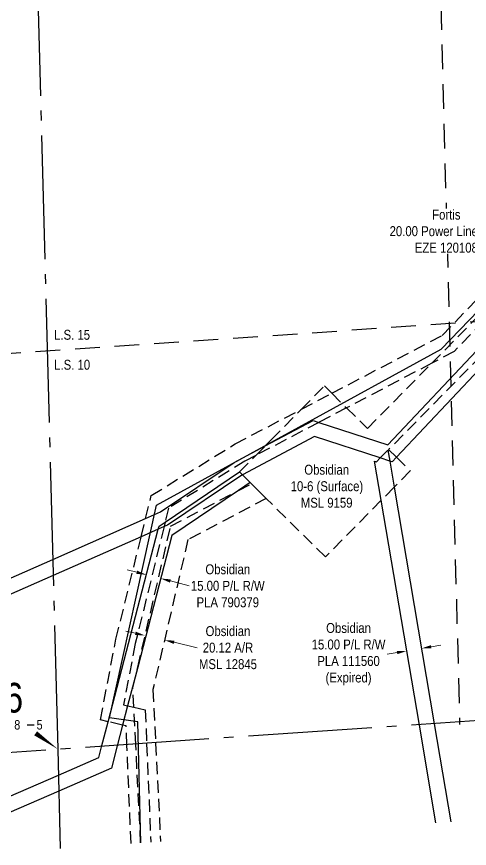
# Model space of a CAD drawing. Extents: x 624075 to 630566, y 5837004 to 5843820.
# Drawn here: x 625038 to 625495, y 5837785 to 5838624 of the extents above; entities that cross this region are included whole.
import ezdxf
from ezdxf.enums import TextEntityAlignment as Align

# ---------------------------------------------------------------- set-up
doc = ezdxf.new("R2010")
doc.units = 0
doc.header["$LTSCALE"] = 5
doc.header["$PDSIZE"] = 0.5
for name, pattern in [('foc-ACCESSROAD', [3.75, 2.5, -1.25]), ('foc-FLOWLINE', [3.75, 2.5, -1.25]), ('foc-LSD', [8, 5, -3]), ('foc-QUARTERLINE', [33, 25, -3, 2, -3])]:
    doc.linetypes.add(name, pattern=pattern)
doc.layers.get('Defpoints').update_dxf_attribs({"color": 9})
for name, color, linetype in [('10', 1, 'Continuous'), ('9', 3, 'Continuous'), ('AS-POWER', 104, 'foc-POWER'), ('C-AR', 13, 'foc-ACCESSROAD'), ('C-RW', 13, 'Continuous'), ('C-WS', 13, 'foc-ACCESSROAD'), ('C-WS-S', 13, 'Continuous'), ('F-EZE', 190, 'foc-FLOWLINE'), ('L-SECLBL', 7, 'Continuous'), ('L-SECQ', 8, 'foc-QUARTERLINE'), ('L-SECTION-LSD', 7, 'foc-LSD')]:
    doc.layers.add(name, color=color, linetype=linetype)
for name, color, linetype, lineweight in [('C-RW-T', 13, 'Continuous', 9), ('C-WS-T', 13, 'Continuous', 9), ('F-EZE-T', 190, 'Continuous', 9)]:
    doc.layers.add(name, color=color, linetype=linetype, lineweight=lineweight)
doc.styles.add('100L', font='ARIALN.TTF', dxfattribs={"height": 11})
doc.styles.add('80CG', font='ARIALN.TTF', dxfattribs={"height": 10})
doc.styles.add('80L', font='ARIALN.TTF', dxfattribs={"height": 10})
doc.styles.add('foc-LtypeFont', font='ARIALN.TTF', dxfattribs={"height": 7.35})
doc.styles.add('SIMPLEX', font='ARIALN.TTF')
doc.linetypes.add('foc-POWER', pattern='A,6,-1,["P",foc-LtypeFont,S=0.2,R=0,X=-0.625,Y=-0.75],-1.24,4', length=12.24)
doc.dimstyles.new('Compass 5 000', dxfattribs={"dimscale": 5, "dimtxt": 9, "dimasz": 2, "dimexe": 0.2, "dimexo": 0.0625, "dimgap": 0.5, "dimtad": 0, "dimtih": 1, "dimtoh": 1, "dimzin": 0, "dimdsep": 46, "dimtxsty": '80CG', "dimcen": 0.1, "dimse1": 1, "dimse2": 1, "dimclrd": 256, "dimclrt": 256, "dimaunit": 1, "dimadec": 4, "dimazin": 0, "dimtfac": 0.06, "dimtofl": 0, "dimtmove": 0, "dimatfit": 1, "dimfxl": 0.2, "dimtolj": 1, "dimtzin": 0, "dimlwd": -1, "dimarcsym": 0})

# ---------------------------------------------------------------- blocks, each defined once
blk = doc.blocks.new('*D36')
at = {"layer": 'C-RW-T', "transparency": 16777216}
for p, q in [((625456.23, 5837988.04), (625466.09, 5837989.71)), ((625421.73, 5837982.19), (625411.87, 5837980.52))]:
    blk.add_line(p, q, dxfattribs=at)
for points in [[(625421.45, 5837983.83), (625422, 5837980.54), (625431.59, 5837983.86)], [(625455.95, 5837989.68), (625456.51, 5837986.39), (625446.37, 5837986.37)]]:
    blk.add_solid(points, dxfattribs=at)
at = {"layer": 'Defpoints', "color": 0, "transparency": 16777216}
for p in [(625429.87, 5837993.98), (625444.66, 5837996.48), (625446.37, 5837986.37)]:
    blk.add_point(p, dxfattribs=at)
at = {"layer": 'C-RW-T', "transparency": 16777216, "insert": (625372.78, 5837980.52), "char_height": 10, "attachment_point": 5, "style": '80CG'}
blk.add_mtext('\\A1;Obsidian\\P15.00 P/L R/W\\PPLA 111560\\P(Expired)', dxfattribs=at)
blk = doc.blocks.new('*D50')
at = {"layer": 'Defpoints', "color": 0, "transparency": 16777216}
for p in [(625571.83, 5838410.59), (625586.2, 5838396.7), (625555.49, 5838393.67)]:
    blk.add_point(p, dxfattribs=at)
at = {"layer": 'F-EZE-T', "transparency": 16777216}
for p, q in [((625541.1, 5838407.57), (625531.1, 5838407.57)), ((625548.29, 5838400.62), (625541.1, 5838407.57)), ((625577.05, 5838372.83), (625584.24, 5838365.89))]:
    blk.add_line(p, q, dxfattribs=at)
for points in [[(625549.45, 5838401.82), (625547.14, 5838399.42), (625555.49, 5838393.67)], [(625578.21, 5838374.03), (625575.89, 5838371.64), (625569.86, 5838379.78)]]:
    blk.add_solid(points, dxfattribs=at)
at = {"layer": 'F-EZE-T', "transparency": 16777216, "insert": (625471.51, 5838407.57), "char_height": 10, "attachment_point": 5, "style": '80CG', "bg_fill": 3, "box_fill_scale": 1.1, "bg_fill_color": 256, "bg_fill_true_color": 13158600, "bg_fill_transparency": 0}
blk.add_mtext('\\A1;Fortis\\P20.00 Power Line R/W\\PEZE 120108', dxfattribs=at)
blk = doc.blocks.new('*D51')
at = {"layer": 'C-WS-T', "transparency": 16777216}
for p, q in [((625157.61, 5838001.67), (625147.87, 5838003.94)), ((625196.69, 5837992.54), (625219.9, 5837987.12))]:
    blk.add_line(p, q, dxfattribs=at)
for points in [[(625157.99, 5838003.29), (625157.23, 5838000.04), (625167.35, 5837999.39)], [(625197.07, 5837994.17), (625196.31, 5837990.92), (625186.95, 5837994.82)]]:
    blk.add_solid(points, dxfattribs=at)
at = {"layer": 'Defpoints', "color": 0, "transparency": 16777216}
for p in [(625170.08, 5838011.12), (625189.69, 5838006.54), (625186.95, 5837994.82)]:
    blk.add_point(p, dxfattribs=at)
at = {"layer": 'C-WS-T', "transparency": 16777216, "insert": (625251.03, 5837987.12), "char_height": 10, "attachment_point": 5, "style": '80CG'}
blk.add_mtext('\\A1;Obsidian \\P20.12 A/R \\PMSL 12845', dxfattribs=at)
blk = doc.blocks.new('*D52')
at = {"layer": 'C-WS-T', "transparency": 16777216}
for p, q in [((625158.96, 5838063.26), (625149.29, 5838065.78)), ((625192.85, 5838054.45), (625211.76, 5838049.53))]:
    blk.add_line(p, q, dxfattribs=at)
for points in [[(625159.38, 5838064.87), (625158.55, 5838061.65), (625168.64, 5838060.74)], [(625193.27, 5838056.06), (625192.43, 5838052.84), (625183.17, 5838056.97)]]:
    blk.add_solid(points, dxfattribs=at)
at = {"layer": 'Defpoints', "color": 0, "transparency": 16777216}
for p in [(625168.01, 5838058.31), (625182.54, 5838054.54), (625183.17, 5838056.97)]:
    blk.add_point(p, dxfattribs=at)
at = {"layer": 'C-WS-T', "transparency": 16777216, "insert": (625250.85, 5838049.53), "char_height": 10, "attachment_point": 5, "style": '80CG'}
blk.add_mtext('\\A1;Obsidian\\P15.00 P/L R/W\\PPLA 790379', dxfattribs=at)
blk = doc.blocks.new('L-SECLBL')
at = {"layer": '9', "color": 7}
for p, q in [((-5.08, -27.83), (-12.29, -27.83)), ((20.7, -27.83), (13.5, -27.83))]:
    blk.add_line(p, q, dxfattribs=at)
at = {"layer": '10', "color": 2, "style": 'SIMPLEX'}
blk.add_attdef('SEC', text='', height=30, dxfattribs=at).set_placement((0, 0), align=Align.MIDDLE)
at = {"layer": '10', "color": 5, "style": '80L'}
blk.add_attdef('TWP', text='', height=9.5, dxfattribs=at).set_placement((-14.43, -27.37), align=Align.MIDDLE_RIGHT)
blk.add_attdef('RGE', text='', height=9.5, dxfattribs=at).set_placement((3.62, -27.37), align=Align.MIDDLE_CENTER)
blk.add_attdef('MER', text='', height=9.5, dxfattribs=at).set_placement((23.17, -27.37), align=Align.MIDDLE_LEFT)

msp = doc.modelspace()

# ---------------------------------------------------------------- linework, layer by layer
at = {"layer": 'AS-POWER', "flags": 128}
msp.add_lwpolyline([(625163.085, 5837790.069), (625159.962, 5837912.367), (625131.381, 5837916.319), (625178.873, 5838131.013), (625466.367, 5838288.498), (625776.954, 5838610.104), (625815.63, 5838596.931), (625843.132, 5838578.604), (625873.5, 5838538.227), (625923.921, 5838449.454), (625953.851, 5838370.975), (626001.64, 5838132.663), (626021.999, 5838104.041), (626098.235, 5838059.232), (626194.707, 5838036.341)], dxfattribs=at)
at = {"layer": 'C-AR'}
msp.add_lwpolyline([(625162.887, 5837790.055), (625157.922, 5837889.251), (625156.036, 5837926.927), (625155.046, 5837946.708), (625159.86, 5837967.327), (625193.11, 5838109.727), (625261.685, 5838145.806), (625274.678, 5838152.641), (625289.702, 5838137.801), (625210.62, 5838096.195), (625175.29, 5837944.888), (625178.006, 5837890.639), (625182.972, 5837791.427)], dxfattribs=at)
at = {"layer": 'C-RW'}
for points in [[(625871.548, 5838661.544), (625834.479, 5838617.974), (625829.685, 5838612.34), (625827.842, 5838610.387), (625823.799, 5838606.102), (625820.952, 5838603.084), (625808.879, 5838590.289), (625756.494, 5838534.771), (625421.157, 5838179.42), (625416.782, 5838174.785), (625414.294, 5838175.595), (625404.84, 5838178.671), (625338.327, 5838200.312), (625265.56, 5838161.663), (625264.883, 5838161.328), (625190.107, 5838110.958), (625186.45, 5838109.348), (625180.612, 5838106.776), (625163.377, 5838099.186), (625074.641, 5838060.106), (624975.74, 5838016.548)], [(624975.319, 5838032.754), (625074.219, 5838076.311), (625167.886, 5838117.563), (625182.836, 5838124.147), (625257.155, 5838174.208), (625288.739, 5838190.972), (625336.917, 5838216.545), (625342.885, 5838214.603), (625412.392, 5838191.988), (625793.568, 5838595.918), (625805.661, 5838608.735), (625808.486, 5838611.73), (625813.4, 5838616.937), (625818.511, 5838622.355), (625820.979, 5838625.255)], [(625460.988, 5837810.417), (625444.265, 5837909.054), (625405.808, 5838135.898), (625399.134, 5838175.269), (625400.905, 5838174.693), (625404.84, 5838178.671), (625412.465, 5838186.381), (625414.294, 5838175.595), (625418.795, 5838149.046), (625459.304, 5837910.095), (625476.029, 5837811.444)], [(624980.961, 5837815.754), (625079.881, 5837858.557), (625120.658, 5837876.201), (625123.432, 5837886.866), (625130.062, 5837912.364), (625180.612, 5838106.777), (625181.404, 5838109.825), (625187.589, 5838113.992), (625262.631, 5838164.54), (625265.561, 5838161.658), (625273.524, 5838153.78), (625261.685, 5838145.806), (625194.502, 5838100.551), (625159.86, 5837967.327), (625149.73, 5837928.367), (625144.699, 5837909.019), (625139.222, 5837887.958), (625133.34, 5837865.335), (625080.301, 5837842.385), (624981.381, 5837799.582)]]:
    msp.add_lwpolyline(points, dxfattribs=at)
at = {"layer": 'C-WS'}
msp.add_lwpolyline([(625638.59, 5838415.394), (625413.265, 5838187.212), (625421.157, 5838179.42), (625435.151, 5838165.606), (625418.795, 5838149.046), (625405.808, 5838135.898), (625349.424, 5838078.812), (625289.702, 5838137.801), (625274.678, 5838152.641), (625273.524, 5838153.78), (625265.56, 5838161.663), (625262.631, 5838164.54), (625279.036, 5838181.148), (625288.739, 5838190.972), (625294.851, 5838197.159), (625325.228, 5838227.914), (625348.357, 5838251.332), (625355.832, 5838243.95), (625370.758, 5838229.207), (625391.754, 5838208.469), (625456.749, 5838274.264), (625791.153, 5838612.832)], dxfattribs=at)
at = {"layer": 'F-EZE'}
for points in [[(625153.166, 5837789.391), (625148.995, 5837888.633), (625148.172, 5837908.225), (625144.699, 5837909.019), (625130.062, 5837912.364), (625122.325, 5837914.133), (625137.953, 5837995.581), (625163.377, 5838099.186), (625167.886, 5838117.563), (625173.575, 5838140.745), (625258.259, 5838192.826), (625325.228, 5838227.914), (625355.832, 5838243.95), (625467.244, 5838302.329), (625772.344, 5838618.144)], [(625782.569, 5838599.962), (625479.378, 5838286.122), (625456.749, 5838274.264), (625370.758, 5838229.207), (625342.885, 5838214.603), (625279.036, 5838181.148), (625268.143, 5838175.441), (625191.031, 5838128.016), (625187.589, 5838113.992), (625186.45, 5838109.348), (625157.485, 5837991.313), (625145.593, 5837929.313), (625149.73, 5837928.367), (625156.036, 5837926.927), (625167.501, 5837924.309), (625168.942, 5837890.013), (625173.114, 5837790.754)]]:
    msp.add_lwpolyline(points, dxfattribs=at)
at = {"layer": 'L-SECLBL', "flags": 128}
msp.add_lwpolyline([(625079.481, 5837884.556, 0, 5, 0), (625056.841, 5837900.668, 0, 0, 0)], format="xyseb", dxfattribs=at)
at = {"layer": 'L-SECQ'}
for p, q in [((625079.481, 5837884.556), (625058.317, 5838687.924)), ((625890.207, 5837939.932), (624973.434, 5837877.312)), ((625081.807, 5837784.517), (625079.481, 5837884.556))]:
    msp.add_line(p, q, dxfattribs=at)
at = {"layer": 'L-SECTION-LSD'}
msp.add_line((625879.81, 5838341.996), (624958.477, 5838278.979), dxfattribs=at)
at = {"layer": 'L-SECTION-LSD', "flags": 128}
msp.add_lwpolyline([(625463.865, 5838715.991), (625484.911, 5837909.699)], dxfattribs=at)

# ---------------------------------------------------------------- block references
at = {"layer": 'L-SECLBL', "color": 4}
msp.add_blockref('L-SECLBL', (625034.668, 5837936.623), dxfattribs=at).add_auto_attribs({'SEC': '6', 'TWP': '43', 'RGE': '8', 'MER': '5'})

# ---------------------------------------------------------------- texts
at = {"layer": 'C-WS-S', "insert": (625311.972, 5838171.802), "char_height": 10, "attachment_point": 1, "style": '80L'}
msp.add_mtext_dynamic_manual_height_columns('\\pi16.108;Obsidian\\P\\pi2.3764;10-6 (Surface)\\P\\pi12.598;MSL 9159', width=76.04877, gutter_width=50, heights=[0], dxfattribs=at)
at = {"layer": 'L-SECTION-LSD', "style": '100L'}
for s, p in [('L.S. 15', (625075.48, 5838298.02)), ('L.S. 10', (625075.567, 5838267.77))]:
    msp.add_text(s, height=9.9964, dxfattribs=at).set_placement(p)

# ---------------------------------------------------------------- dimensions: what is measured, and where the dimension line sits
at = {"layer": 'C-RW-T', "color": 1}
dim = msp.add_linear_dim(base=(625446.374, 5837986.366), p1=(625429.87, 5837993.975), p2=(625444.659, 5837996.483), angle=9.621933, text='Obsidian\\P15.00 P/L R/W\\PPLA 111560\\P(Expired)', dimstyle='Compass 5 000', dxfattribs=at)
dim.commit()
dim.dimension.update_dxf_attribs({"geometry": '*D36', "text_midpoint": (625372.781, 5837980.516), "dimtype": 161})
at = {"layer": 'C-WS-T', "color": 1}
for base, p1, p2, angle, text, picture, middle in [((625183.169, 5838056.968), (625168.011, 5838058.314), (625182.537, 5838054.537), 345.424589, 'Obsidian\\P15.00 P/L R/W\\PPLA 790379', '*D52', (625250.849, 5838049.532)), ((625186.949, 5837994.817), (625170.085, 5838011.116), (625189.686, 5838006.539), 346.857161, 'Obsidian \\P20.12 A/R \\PMSL 12845', '*D51', (625251.028, 5837987.125))]:
    dim = msp.add_linear_dim(base=base, p1=p1, p2=p2, angle=angle, text=text, dimstyle='Compass 5 000', dxfattribs=at)
    dim.commit()
    dim.dimension.update_dxf_attribs({"geometry": picture, "text_midpoint": middle, "dimtype": 161})

# ---------------------------------------------------------------- next in the draw order: dimensions: what is measured, and where the dimension line sits
at = {"layer": 'F-EZE-T', "color": 1}
dim = msp.add_linear_dim(base=(625555.485, 5838393.669), p1=(625586.204, 5838396.7), p2=(625571.829, 5838410.587), angle=135.988671, text='Fortis\\P20.00 Power Line R/W\\PEZE 120108', dimstyle='Compass 5 000', override={"dimtfill": 1}, dxfattribs=at)
dim.commit()
dim.dimension.update_dxf_attribs({"geometry": '*D50', "text_midpoint": (625471.507, 5838407.565), "dimtype": 161})

doc.saveas('drawing.dxf')
